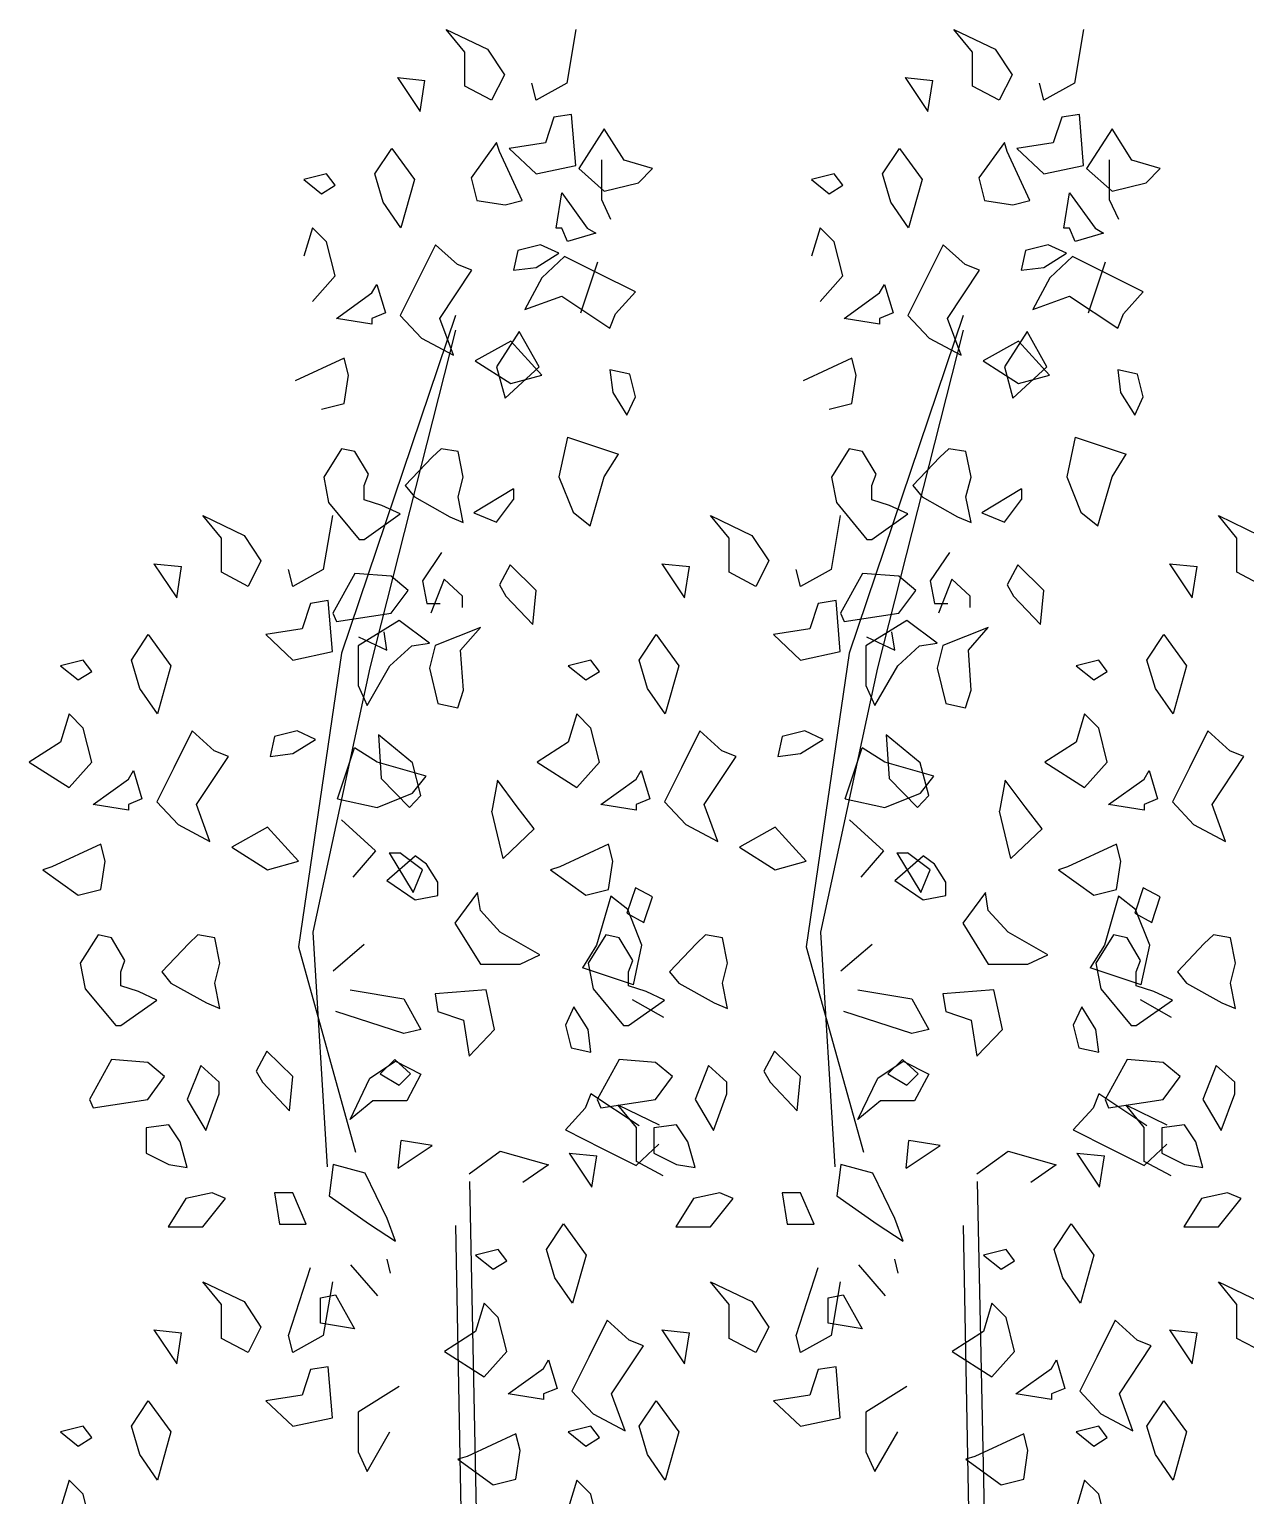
# Model space of a CAD drawing. Extents: x 325727 to 327590, y 63665 to 64664.
# Drawn here: x 325792.2 to 326127.6, y 64256.2 to 64660.5 of the extents above; entities that cross this region are included whole.
import ezdxf

# ---------------------------------------------------------------- set-up
doc = ezdxf.new("R2010")
doc.units = 0
doc.header["$MEASUREMENT"] = 0
doc.layers.get('0').update_dxf_attribs({"linetype": 'CONTINUOUS'})

msp = doc.modelspace()

# ---------------------------------------------------------------- linework, layer by layer
at = {"color": 7, "linetype": 'CONTINUOUS'}
for p, q in [((325912.28, 64654.21), (325907.19, 64660.46)), ((325907.19, 64660.46), (325918.53, 64655)), ((325942.94, 64660.46), (325940.41, 64645.62)), ((326052.28, 64654.21), (326047.19, 64660.46)), ((326047.19, 64660.46), (326058.53, 64655)), ((326082.94, 64660.46), (326080.41, 64645.62)), ((325912.28, 64644.84), (325912.28, 64654.21)), ((325918.53, 64655), (325923.22, 64647.96)), ((326052.28, 64644.84), (326052.28, 64654.21)), ((326058.53, 64655), (326063.22, 64647.96)), ((325893.72, 64647.18), (325901.34, 64646.4)), ((325893.72, 64647.18), (325899.97, 64637.81)), ((325899.97, 64637.81), (325901.34, 64646.4)), ((325923.22, 64647.96), (325919.69, 64640.93)), ((325932, 64640.93), (325930.81, 64645.62)), ((325940.41, 64645.62), (325932, 64640.93)), ((326033.72, 64647.18), (326041.34, 64646.4)), ((326033.72, 64647.18), (326039.97, 64637.81)), ((326039.97, 64637.81), (326041.34, 64646.4)), ((326063.22, 64647.96), (326059.69, 64640.93)), ((326072, 64640.93), (326070.81, 64645.62)), ((326080.41, 64645.62), (326072, 64640.93)), ((325919.69, 64640.93), (325912.28, 64644.84)), ((326059.69, 64640.93), (326052.28, 64644.84)), ((325936.88, 64636.25), (325934.53, 64629.21)), ((325941.75, 64637.03), (325936.88, 64636.25)), ((325942.94, 64622.96), (325941.75, 64637.03)), ((326076.88, 64636.25), (326074.53, 64629.21)), ((326081.75, 64637.03), (326076.88, 64636.25)), ((326082.94, 64622.96), (326081.75, 64637.03)), ((325921.09, 64629.29), (325914.06, 64619.52)), ((325921.88, 64626.75), (325921.09, 64629.29)), ((325934.53, 64629.21), (325924.56, 64627.65)), ((325950.78, 64633), (325943.75, 64622.07)), ((325956.25, 64624.41), (325950.78, 64633)), ((326061.09, 64629.29), (326054.06, 64619.52)), ((326061.88, 64626.75), (326061.09, 64629.29)), ((326074.53, 64629.21), (326064.56, 64627.65)), ((326090.78, 64633), (326083.75, 64622.07)), ((326096.25, 64624.41), (326090.78, 64633)), ((325887.47, 64620.62), (325892.16, 64627.65)), ((325892.16, 64627.65), (325898.41, 64619.06)), ((325928.12, 64613.27), (325921.88, 64626.75)), ((325924.56, 64627.65), (325932, 64620.62)), ((326027.47, 64620.62), (326032.16, 64627.65)), ((326032.16, 64627.65), (326038.41, 64619.06)), ((326068.12, 64613.27), (326061.88, 64626.75)), ((326064.56, 64627.65), (326072, 64620.62)), ((325932, 64620.62), (325942.94, 64622.96)), ((325943.75, 64622.07), (325950.78, 64615.82)), ((325949.97, 64624.53), (325949.97, 64613.59)), ((325964.06, 64622.07), (325956.25, 64624.41)), ((325960.16, 64618.16), (325964.06, 64622.07)), ((326072, 64620.62), (326082.94, 64622.96)), ((326083.75, 64622.07), (326090.78, 64615.82)), ((326089.97, 64624.53), (326089.97, 64613.59)), ((326104.06, 64622.07), (326096.25, 64624.41)), ((326100.16, 64618.16), (326104.06, 64622.07)), ((325874.19, 64620.62), (325867.94, 64619.06)), ((325867.94, 64619.06), (325872.81, 64615.15)), ((325872.81, 64615.15), (325876.53, 64617.5)), ((325876.53, 64617.5), (325874.19, 64620.62)), ((325889.81, 64612.81), (325887.47, 64620.62)), ((325898.41, 64619.06), (325894.69, 64605.78)), ((325914.06, 64619.52), (325915.62, 64613.27)), ((325950.78, 64615.82), (325960.16, 64618.16)), ((326014.19, 64620.62), (326007.94, 64619.06)), ((326007.94, 64619.06), (326012.81, 64615.15)), ((326012.81, 64615.15), (326016.53, 64617.5)), ((326016.53, 64617.5), (326014.19, 64620.62)), ((326029.81, 64612.81), (326027.47, 64620.62)), ((326038.41, 64619.06), (326034.69, 64605.78)), ((326054.06, 64619.52), (326055.62, 64613.27)), ((326090.78, 64615.82), (326100.16, 64618.16)), ((325915.62, 64613.27), (325923.44, 64612.1)), ((325923.44, 64612.1), (325928.12, 64613.27)), ((325937.5, 64605.66), (325939.06, 64615.43)), ((325939.06, 64615.43), (325946.09, 64605.66)), ((325949.97, 64613.59), (325952.5, 64608.12)), ((326055.62, 64613.27), (326063.44, 64612.1)), ((326063.44, 64612.1), (326068.12, 64613.27)), ((326077.5, 64605.66), (326079.06, 64615.43)), ((326079.06, 64615.43), (326086.09, 64605.66)), ((326089.97, 64613.59), (326092.5, 64608.12)), ((325894.69, 64605.78), (325889.81, 64612.81)), ((326034.69, 64605.78), (326029.81, 64612.81)), ((325870.28, 64605.78), (325867.94, 64597.96)), ((325874.19, 64601.87), (325870.28, 64605.78)), ((325939.06, 64605.66), (325937.5, 64605.66)), ((325940.62, 64601.94), (325939.06, 64605.66)), ((325946.09, 64605.66), (325948.44, 64604.29)), ((326010.28, 64605.78), (326007.94, 64597.96)), ((326014.19, 64601.87), (326010.28, 64605.78)), ((326079.06, 64605.66), (326077.5, 64605.66)), ((326080.62, 64601.94), (326079.06, 64605.66)), ((326086.09, 64605.66), (326088.44, 64604.29)), ((325876.53, 64592.5), (325874.19, 64601.87)), ((325904.25, 64601.09), (325899.19, 64590.93)), ((325910.31, 64595.62), (325904.25, 64601.09)), ((325933.16, 64601.09), (325926.91, 64599.53)), ((325938.25, 64598.75), (325933.16, 64601.09)), ((325948.44, 64604.29), (325940.62, 64601.94)), ((326016.53, 64592.5), (326014.19, 64601.87)), ((326044.25, 64601.09), (326039.19, 64590.93)), ((326050.31, 64595.62), (326044.25, 64601.09)), ((326073.16, 64601.09), (326066.91, 64599.53)), ((326078.25, 64598.75), (326073.16, 64601.09)), ((326088.44, 64604.29), (326080.62, 64601.94)), ((325926.91, 64599.53), (325925.75, 64594.06)), ((325932, 64594.84), (325938.25, 64598.75)), ((325939.84, 64597.85), (325933.59, 64591.99)), ((325949.22, 64593.16), (325939.84, 64597.85)), ((326066.91, 64599.53), (326065.75, 64594.06)), ((326072, 64594.84), (326078.25, 64598.75)), ((326079.84, 64597.85), (326073.59, 64591.99)), ((326089.22, 64593.16), (326079.84, 64597.85)), ((325905.44, 64580.78), (325914.22, 64594.06)), ((325914.22, 64594.06), (325910.31, 64595.62)), ((325925.75, 64594.06), (325932, 64594.84)), ((325944.31, 64582.34), (325949, 64596.4)), ((325959.38, 64588.08), (325949.22, 64593.16)), ((326045.44, 64580.78), (326054.22, 64594.06)), ((326054.22, 64594.06), (326050.31, 64595.62)), ((326065.75, 64594.06), (326072, 64594.84)), ((326084.31, 64582.34), (326089, 64596.4)), ((326099.38, 64588.08), (326089.22, 64593.16)), ((325870.28, 64585.46), (325876.53, 64592.5)), ((325886.69, 64587.81), (325888.06, 64590.15)), ((325888.06, 64590.15), (325890.41, 64582.34)), ((325899.19, 64590.93), (325894.5, 64581.56)), ((325933.59, 64591.99), (325928.91, 64583.19)), ((326010.28, 64585.46), (326016.53, 64592.5)), ((326026.69, 64587.81), (326028.06, 64590.15)), ((326028.06, 64590.15), (326030.41, 64582.34)), ((326039.19, 64590.93), (326034.5, 64581.56)), ((326073.59, 64591.99), (326068.91, 64583.19)), ((325876.91, 64580.78), (325886.69, 64587.81)), ((325928.91, 64583.19), (325939.06, 64586.91)), ((325939.06, 64586.91), (325952.34, 64578.11)), ((325953.91, 64582.02), (325959.38, 64588.08)), ((326016.91, 64580.78), (326026.69, 64587.81)), ((326068.91, 64583.19), (326079.06, 64586.91)), ((326079.06, 64586.91), (326092.34, 64578.11)), ((326093.91, 64582.02), (326099.38, 64588.08)), ((325886.69, 64579.21), (325876.91, 64580.78)), ((325909.72, 64581.57), (325878.28, 64488.5)), ((325890.41, 64582.34), (325886.69, 64580.78)), ((325886.69, 64580.78), (325886.69, 64579.21)), ((325894.5, 64581.56), (325900.34, 64575.31)), ((325909.16, 64570.62), (325905.44, 64580.78)), ((325952.34, 64578.11), (325953.91, 64582.02)), ((326026.69, 64579.21), (326016.91, 64580.78)), ((326049.72, 64581.57), (326018.28, 64488.5)), ((326030.41, 64582.34), (326026.69, 64580.78)), ((326026.69, 64580.78), (326026.69, 64579.21)), ((326034.5, 64581.56), (326040.34, 64575.31)), ((326049.16, 64570.62), (326045.44, 64580.78)), ((326092.34, 64578.11), (326093.91, 64582.02)), ((325909.72, 64577.53), (325886.12, 64484.46)), ((325927.34, 64577.14), (325921.09, 64567.38)), ((325932.81, 64567.38), (325927.34, 64577.14)), ((326049.72, 64577.53), (326026.12, 64484.46)), ((326067.34, 64577.14), (326061.09, 64567.38)), ((326072.81, 64567.38), (326067.34, 64577.14)), ((325900.34, 64575.31), (325909.16, 64570.62)), ((325924.97, 64574.53), (325915.19, 64569.06)), ((325933.56, 64565.15), (325924.97, 64574.53)), ((326040.34, 64575.31), (326049.16, 64570.62)), ((326064.97, 64574.53), (326055.19, 64569.06)), ((326073.56, 64565.15), (326064.97, 64574.53)), ((325879.06, 64569.84), (325865.59, 64563.59)), ((325880.25, 64565.15), (325879.06, 64569.84)), ((325915.19, 64569.06), (325924.97, 64562.81)), ((326019.06, 64569.84), (326005.59, 64563.59)), ((326020.25, 64565.15), (326019.06, 64569.84)), ((326055.19, 64569.06), (326064.97, 64562.81)), ((325879.06, 64557.34), (325880.25, 64565.15)), ((325921.09, 64567.38), (325923.44, 64558.79)), ((325923.44, 64558.79), (325932.81, 64567.38)), ((325924.97, 64562.81), (325933.56, 64565.15)), ((325957.81, 64565.43), (325952.34, 64566.6)), ((325952.34, 64566.6), (325953.12, 64560.35)), ((325959.38, 64559.18), (325957.81, 64565.43)), ((326019.06, 64557.34), (326020.25, 64565.15)), ((326061.09, 64567.38), (326063.44, 64558.79)), ((326063.44, 64558.79), (326072.81, 64567.38)), ((326064.97, 64562.81), (326073.56, 64565.15)), ((326097.81, 64565.43), (326092.34, 64566.6)), ((326092.34, 64566.6), (326093.12, 64560.35)), ((326099.38, 64559.18), (326097.81, 64565.43)), ((325953.12, 64560.35), (325957.03, 64554.1)), ((326093.12, 64560.35), (326097.03, 64554.1)), ((325872.81, 64555.78), (325879.06, 64557.34)), ((325957.03, 64554.1), (325959.38, 64559.18)), ((326012.81, 64555.78), (326019.06, 64557.34)), ((326097.03, 64554.1), (326099.38, 64559.18)), ((325878.28, 64544.84), (325873.41, 64537.03)), ((325882, 64544.06), (325878.28, 64544.84)), ((325905.81, 64544.84), (325903.28, 64542.5)), ((325910.5, 64544.06), (325905.81, 64544.84)), ((325940.62, 64548.04), (325938.28, 64537.1)), ((325940.62, 64548.04), (325954.69, 64543.35)), ((326018.28, 64544.84), (326013.41, 64537.03)), ((326022, 64544.06), (326018.28, 64544.84)), ((326045.81, 64544.84), (326043.28, 64542.5)), ((326050.5, 64544.06), (326045.81, 64544.84)), ((326080.62, 64548.04), (326078.28, 64537.1)), ((326080.62, 64548.04), (326094.69, 64543.35)), ((325885.72, 64537.81), (325882, 64544.06)), ((325903.28, 64542.5), (325895.88, 64534.68)), ((325911.88, 64537.03), (325910.5, 64544.06)), ((325950.78, 64537.1), (325954.69, 64543.35)), ((326025.72, 64537.81), (326022, 64544.06)), ((326043.28, 64542.5), (326035.88, 64534.68)), ((326051.88, 64537.03), (326050.5, 64544.06)), ((326090.78, 64537.1), (326094.69, 64543.35)), ((325873.41, 64537.03), (325874.78, 64530)), ((325884.53, 64534.68), (325885.72, 64537.81)), ((325910.5, 64531.56), (325911.88, 64537.03)), ((325938.28, 64537.1), (325942.19, 64527.33)), ((325946.88, 64523.63), (325950.78, 64537.1)), ((326013.41, 64537.03), (326014.78, 64530)), ((326024.53, 64534.68), (326025.72, 64537.81)), ((326050.5, 64531.56), (326051.88, 64537.03)), ((326078.28, 64537.1), (326082.19, 64527.33)), ((326086.88, 64523.63), (326090.78, 64537.1)), ((325884.53, 64530.78), (325884.53, 64534.68)), ((325895.88, 64534.68), (325898.41, 64531.56)), ((325925.78, 64533.79), (325914.84, 64527.14)), ((325925.78, 64533.79), (325925.78, 64530.85)), ((326024.53, 64530.78), (326024.53, 64534.68)), ((326035.88, 64534.68), (326038.41, 64531.56)), ((326065.78, 64533.79), (326054.84, 64527.14)), ((326065.78, 64533.79), (326065.78, 64530.85)), ((325874.78, 64530), (325883.16, 64519.84)), ((325889.41, 64529.21), (325884.53, 64530.78)), ((325894.5, 64526.87), (325889.41, 64529.21)), ((325898.41, 64531.56), (325908.16, 64526.09)), ((325911.88, 64524.53), (325910.5, 64531.56)), ((325921.09, 64524.6), (325925.78, 64530.85)), ((326014.78, 64530), (326023.16, 64519.84)), ((326029.41, 64529.21), (326024.53, 64530.78)), ((326034.5, 64526.87), (326029.41, 64529.21)), ((326038.41, 64531.56), (326048.16, 64526.09)), ((326051.88, 64524.53), (326050.5, 64531.56)), ((326061.09, 64524.6), (326065.78, 64530.85)), ((325845.19, 64520.18), (325840.09, 64526.43)), ((325840.09, 64526.43), (325851.44, 64520.96)), ((325875.84, 64526.43), (325873.31, 64511.58)), ((325884.53, 64519.84), (325894.5, 64526.87)), ((325908.16, 64526.09), (325911.88, 64524.53)), ((325914.84, 64527.14), (325921.09, 64524.6)), ((325942.19, 64527.33), (325946.88, 64523.63)), ((325985.19, 64520.18), (325980.09, 64526.43)), ((325980.09, 64526.43), (325991.44, 64520.96)), ((326015.84, 64526.43), (326013.31, 64511.58)), ((326024.53, 64519.84), (326034.5, 64526.87)), ((326048.16, 64526.09), (326051.88, 64524.53)), ((326054.84, 64527.14), (326061.09, 64524.6)), ((326082.19, 64527.33), (326086.88, 64523.63)), ((326125.19, 64520.18), (326120.09, 64526.43)), ((326120.09, 64526.43), (326131.44, 64520.96)), ((325845.19, 64510.8), (325845.19, 64520.18)), ((325851.44, 64520.96), (325856.12, 64513.93)), ((325985.19, 64510.8), (325985.19, 64520.18)), ((325991.44, 64520.96), (325996.12, 64513.93)), ((326125.19, 64510.8), (326125.19, 64520.18)), ((325883.16, 64519.84), (325884.53, 64519.84)), ((325905.91, 64516.27), (325900.66, 64508.46)), ((326023.16, 64519.84), (326024.53, 64519.84)), ((326045.91, 64516.27), (326040.66, 64508.46)), ((325826.62, 64513.14), (325834.25, 64512.36)), ((325826.62, 64513.14), (325832.88, 64503.77)), ((325832.88, 64503.77), (325834.25, 64512.36)), ((325856.12, 64513.93), (325852.59, 64506.89)), ((325924.78, 64512.81), (325921.84, 64507.34)), ((325932, 64505.78), (325924.78, 64512.81)), ((325966.62, 64513.14), (325974.25, 64512.36)), ((325966.62, 64513.14), (325972.88, 64503.77)), ((325972.88, 64503.77), (325974.25, 64512.36)), ((325996.12, 64513.93), (325992.59, 64506.89)), ((326064.78, 64512.81), (326061.84, 64507.34)), ((326072, 64505.78), (326064.78, 64512.81)), ((326106.62, 64513.14), (326114.25, 64512.36)), ((326106.62, 64513.14), (326112.88, 64503.77)), ((326112.88, 64503.77), (326114.25, 64512.36)), ((325852.59, 64506.89), (325845.19, 64510.8)), ((325864.91, 64506.89), (325863.72, 64511.58)), ((325873.31, 64511.58), (325864.91, 64506.89)), ((325882, 64510.46), (325875.94, 64499.53)), ((325891.97, 64509.68), (325882, 64510.46)), ((325896.66, 64505.78), (325891.97, 64509.68)), ((325900.66, 64508.46), (325901.81, 64502.21)), ((325906.59, 64508.9), (325902.91, 64499.53)), ((325911.69, 64504.21), (325906.59, 64508.9)), ((325992.59, 64506.89), (325985.19, 64510.8)), ((326004.91, 64506.89), (326003.72, 64511.58)), ((326013.31, 64511.58), (326004.91, 64506.89)), ((326022, 64510.46), (326015.94, 64499.53)), ((326031.97, 64509.68), (326022, 64510.46)), ((326036.66, 64505.78), (326031.97, 64509.68)), ((326040.66, 64508.46), (326041.81, 64502.21)), ((326046.59, 64508.9), (326042.91, 64499.53)), ((326051.69, 64504.21), (326046.59, 64508.9)), ((326132.59, 64506.89), (326125.19, 64510.8)), ((325891.97, 64499.53), (325896.66, 64505.78)), ((325911.69, 64501.09), (325911.69, 64504.21)), ((325921.84, 64507.34), (325923.59, 64504.21)), ((325923.59, 64504.21), (325931.03, 64496.4)), ((325931.03, 64496.4), (325932, 64505.78)), ((326031.97, 64499.53), (326036.66, 64505.78)), ((326051.69, 64501.09), (326051.69, 64504.21)), ((326061.84, 64507.34), (326063.59, 64504.21)), ((326063.59, 64504.21), (326071.03, 64496.4)), ((326071.03, 64496.4), (326072, 64505.78)), ((325869.78, 64502.21), (325867.44, 64495.18)), ((325874.66, 64502.99), (325869.78, 64502.21)), ((325875.84, 64488.93), (325874.66, 64502.99)), ((325901.81, 64502.21), (325905.53, 64502.21)), ((326009.78, 64502.21), (326007.44, 64495.18)), ((326014.66, 64502.99), (326009.78, 64502.21)), ((326015.84, 64488.93), (326014.66, 64502.99)), ((326041.81, 64502.21), (326045.53, 64502.21)), ((325875.94, 64499.53), (325876.91, 64497.18)), ((325876.91, 64497.18), (325891.97, 64499.53)), ((325894.19, 64497.52), (325882.88, 64490.49)), ((325902.59, 64491.27), (325894.19, 64497.52)), ((326015.94, 64499.53), (326016.91, 64497.18)), ((326016.91, 64497.18), (326031.97, 64499.53)), ((326034.19, 64497.52), (326022.88, 64490.49)), ((326042.59, 64491.27), (326034.19, 64497.52)), ((325820.38, 64486.58), (325825.06, 64493.61)), ((325825.06, 64493.61), (325831.31, 64485.02)), ((325867.44, 64495.18), (325857.47, 64493.61)), ((325857.47, 64493.61), (325864.91, 64486.58)), ((325883.03, 64492.97), (325890.84, 64489.27)), ((325890.84, 64489.27), (325890.06, 64494.35)), ((325916.62, 64495.52), (325904.12, 64490.63)), ((325911.16, 64489.27), (325916.62, 64495.52)), ((325960.38, 64486.58), (325965.06, 64493.61)), ((325965.06, 64493.61), (325971.31, 64485.02)), ((326007.44, 64495.18), (325997.47, 64493.61)), ((325997.47, 64493.61), (326004.91, 64486.58)), ((326023.03, 64492.97), (326030.84, 64489.27)), ((326030.84, 64489.27), (326030.06, 64494.35)), ((326056.62, 64495.52), (326044.12, 64490.63)), ((326051.16, 64489.27), (326056.62, 64495.52)), ((326100.38, 64486.58), (326105.06, 64493.61)), ((326105.06, 64493.61), (326111.31, 64485.02)), ((325864.91, 64486.58), (325875.84, 64488.93)), ((325878.28, 64488.5), (325866.47, 64407.57)), ((325882.88, 64490.49), (325882.88, 64479.55)), ((325891.66, 64485.02), (325897.72, 64490.49)), ((325897.72, 64490.49), (325902.59, 64491.27)), ((325904.12, 64490.63), (325902.56, 64484.38)), ((325911.94, 64478.33), (325911.16, 64489.27)), ((326004.91, 64486.58), (326015.84, 64488.93)), ((326018.28, 64488.5), (326006.47, 64407.57)), ((326022.88, 64490.49), (326022.88, 64479.55)), ((326031.66, 64485.02), (326037.72, 64490.49)), ((326037.72, 64490.49), (326042.59, 64491.27)), ((326044.12, 64490.63), (326042.56, 64484.38)), ((326051.94, 64478.33), (326051.16, 64489.27)), ((325807.09, 64486.58), (325800.84, 64485.02)), ((325800.84, 64485.02), (325805.72, 64481.11)), ((325809.44, 64483.46), (325807.09, 64486.58)), ((325822.72, 64478.77), (325820.38, 64486.58)), ((325831.31, 64485.02), (325827.59, 64471.74)), ((325886.12, 64484.46), (325870.41, 64411.61)), ((325885.41, 64474.08), (325891.66, 64485.02)), ((325902.56, 64484.38), (325904.91, 64474.61)), ((325947.09, 64486.58), (325940.84, 64485.02)), ((325940.84, 64485.02), (325945.72, 64481.11)), ((325949.44, 64483.46), (325947.09, 64486.58)), ((325962.72, 64478.77), (325960.38, 64486.58)), ((325971.31, 64485.02), (325967.59, 64471.74)), ((326026.12, 64484.46), (326010.41, 64411.61)), ((326025.41, 64474.08), (326031.66, 64485.02)), ((326042.56, 64484.38), (326044.91, 64474.61)), ((326087.09, 64486.58), (326080.84, 64485.02)), ((326080.84, 64485.02), (326085.72, 64481.11)), ((326089.44, 64483.46), (326087.09, 64486.58)), ((326102.72, 64478.77), (326100.38, 64486.58)), ((326111.31, 64485.02), (326107.59, 64471.74)), ((325805.72, 64481.11), (325809.44, 64483.46)), ((325882.88, 64479.55), (325885.41, 64474.08)), ((325945.72, 64481.11), (325949.44, 64483.46)), ((326022.88, 64479.55), (326025.41, 64474.08)), ((326085.72, 64481.11), (326089.44, 64483.46)), ((325827.59, 64471.74), (325822.72, 64478.77)), ((325910.38, 64473.44), (325911.94, 64478.33)), ((325967.59, 64471.74), (325962.72, 64478.77)), ((326050.38, 64473.44), (326051.94, 64478.33)), ((326107.59, 64471.74), (326102.72, 64478.77)), ((325803.19, 64471.74), (325800.84, 64463.93)), ((325807.09, 64467.83), (325803.19, 64471.74)), ((325904.91, 64474.61), (325910.38, 64473.44)), ((325943.19, 64471.74), (325940.84, 64463.93)), ((325947.09, 64467.83), (325943.19, 64471.74)), ((326044.91, 64474.61), (326050.38, 64473.44)), ((326083.19, 64471.74), (326080.84, 64463.93)), ((326087.09, 64467.83), (326083.19, 64471.74)), ((325809.44, 64458.46), (325807.09, 64467.83)), ((325949.44, 64458.46), (325947.09, 64467.83)), ((326089.44, 64458.46), (326087.09, 64467.83)), ((325800.84, 64463.93), (325792.25, 64458.46)), ((325837.16, 64467.05), (325832.09, 64456.89)), ((325843.22, 64461.58), (325837.16, 64467.05)), ((325859.81, 64465.49), (325858.66, 64460.02)), ((325866.06, 64467.05), (325859.81, 64465.49)), ((325864.91, 64460.8), (325871.16, 64464.71)), ((325871.16, 64464.71), (325866.06, 64467.05)), ((325888.5, 64466.02), (325889.28, 64453.91)), ((325897.88, 64458.21), (325888.5, 64466.02)), ((325940.84, 64463.93), (325932.25, 64458.46)), ((325977.16, 64467.05), (325972.09, 64456.89)), ((325983.22, 64461.58), (325977.16, 64467.05)), ((325999.81, 64465.49), (325998.66, 64460.02)), ((326006.06, 64467.05), (325999.81, 64465.49)), ((326004.91, 64460.8), (326011.16, 64464.71)), ((326011.16, 64464.71), (326006.06, 64467.05)), ((326028.5, 64466.02), (326029.28, 64453.91)), ((326037.88, 64458.21), (326028.5, 64466.02)), ((326080.84, 64463.93), (326072.25, 64458.46)), ((326117.16, 64467.05), (326112.09, 64456.89)), ((326123.22, 64461.58), (326117.16, 64467.05)), ((325838.34, 64446.74), (325847.12, 64460.02)), ((325847.12, 64460.02), (325843.22, 64461.58)), ((325858.66, 64460.02), (325864.91, 64460.8)), ((325877.22, 64448.3), (325881.91, 64462.36)), ((325888.16, 64458.46), (325881.91, 64462.36)), ((325978.34, 64446.74), (325987.12, 64460.02)), ((325987.12, 64460.02), (325983.22, 64461.58)), ((325998.66, 64460.02), (326004.91, 64460.8)), ((326017.22, 64448.3), (326021.91, 64462.36)), ((326028.16, 64458.46), (326021.91, 64462.36)), ((326118.34, 64446.74), (326127.12, 64460.02)), ((326127.12, 64460.02), (326123.22, 64461.58)), ((325792.25, 64458.46), (325803.19, 64451.43)), ((325803.19, 64451.43), (325809.44, 64458.46)), ((325819.59, 64453.77), (325820.97, 64456.11)), ((325820.97, 64456.11), (325823.31, 64448.3)), ((325832.09, 64456.89), (325827.41, 64447.52)), ((325901.62, 64454.55), (325888.16, 64458.46)), ((325900.22, 64449.22), (325897.88, 64458.21)), ((325932.25, 64458.46), (325943.19, 64451.43)), ((325943.19, 64451.43), (325949.44, 64458.46)), ((325959.59, 64453.77), (325960.97, 64456.11)), ((325960.97, 64456.11), (325963.31, 64448.3)), ((325972.09, 64456.89), (325967.41, 64447.52)), ((326041.62, 64454.55), (326028.16, 64458.46)), ((326040.22, 64449.22), (326037.88, 64458.21)), ((326072.25, 64458.46), (326083.19, 64451.43)), ((326083.19, 64451.43), (326089.44, 64458.46)), ((326099.59, 64453.77), (326100.97, 64456.11)), ((326100.97, 64456.11), (326103.31, 64448.3)), ((326112.09, 64456.89), (326107.41, 64447.52)), ((325809.81, 64446.74), (325819.59, 64453.77)), ((325889.28, 64453.91), (325897.09, 64445.91)), ((325897.91, 64449.86), (325901.62, 64454.55)), ((325921.31, 64453.52), (325919.75, 64444.93)), ((325926.78, 64446.1), (325921.31, 64453.52)), ((325949.81, 64446.74), (325959.59, 64453.77)), ((326029.28, 64453.91), (326037.09, 64445.91)), ((326037.91, 64449.86), (326041.62, 64454.55)), ((326061.31, 64453.52), (326059.75, 64444.93)), ((326066.78, 64446.1), (326061.31, 64453.52)), ((326089.81, 64446.74), (326099.59, 64453.77)), ((325823.31, 64448.3), (325819.59, 64446.74)), ((325827.41, 64447.52), (325833.25, 64441.27)), ((325877.22, 64448.3), (325888.16, 64445.96)), ((325888.16, 64445.96), (325897.91, 64449.86)), ((325897.09, 64445.91), (325900.22, 64449.22)), ((325963.31, 64448.3), (325959.59, 64446.74)), ((325967.41, 64447.52), (325973.25, 64441.27)), ((326017.22, 64448.3), (326028.16, 64445.96)), ((326028.16, 64445.96), (326037.91, 64449.86)), ((326037.09, 64445.91), (326040.22, 64449.22)), ((326103.31, 64448.3), (326099.59, 64446.74)), ((326107.41, 64447.52), (326113.25, 64441.27)), ((325819.59, 64445.18), (325809.81, 64446.74)), ((325819.59, 64446.74), (325819.59, 64445.18)), ((325842.06, 64436.58), (325838.34, 64446.74)), ((325922.88, 64431.85), (325919.75, 64444.93)), ((325931.47, 64440.05), (325926.78, 64446.1)), ((325959.59, 64445.18), (325949.81, 64446.74)), ((325959.59, 64446.74), (325959.59, 64445.18)), ((325982.06, 64436.58), (325978.34, 64446.74)), ((326062.88, 64431.85), (326059.75, 64444.93)), ((326071.47, 64440.05), (326066.78, 64446.1)), ((326099.59, 64445.18), (326089.81, 64446.74)), ((326099.59, 64446.74), (326099.59, 64445.18)), ((326122.06, 64436.58), (326118.34, 64446.74)), ((325833.25, 64441.27), (325842.06, 64436.58)), ((325857.88, 64440.49), (325848.09, 64435.02)), ((325866.47, 64431.11), (325857.88, 64440.49)), ((325878.34, 64442.58), (325887.72, 64433.99)), ((325922.88, 64431.85), (325931.47, 64440.05)), ((325973.25, 64441.27), (325982.06, 64436.58)), ((325997.88, 64440.49), (325988.09, 64435.02)), ((326006.47, 64431.11), (325997.88, 64440.49)), ((326018.34, 64442.58), (326027.72, 64433.99)), ((326062.88, 64431.85), (326071.47, 64440.05)), ((326113.25, 64441.27), (326122.06, 64436.58)), ((325811.97, 64435.8), (325798.5, 64429.55)), ((325813.16, 64431.11), (325811.97, 64435.8)), ((325848.09, 64435.02), (325857.88, 64428.77)), ((325951.97, 64435.8), (325938.5, 64429.55)), ((325953.16, 64431.11), (325951.97, 64435.8)), ((325988.09, 64435.02), (325997.88, 64428.77)), ((326091.97, 64435.8), (326078.5, 64429.55)), ((326093.16, 64431.11), (326091.97, 64435.8)), ((325811.97, 64423.3), (325813.16, 64431.11)), ((325857.88, 64428.77), (325866.47, 64431.11)), ((325887.72, 64433.99), (325881.47, 64426.77)), ((325890.84, 64425.79), (325898.66, 64432.63)), ((325891.47, 64433.46), (325894.41, 64433.46)), ((325891.47, 64433.46), (325898.09, 64422.52)), ((325900.66, 64428.77), (325894.41, 64433.46)), ((325901.78, 64430.29), (325898.66, 64432.63)), ((325951.97, 64423.3), (325953.16, 64431.11)), ((325997.88, 64428.77), (326006.47, 64431.11)), ((326027.72, 64433.99), (326021.47, 64426.77)), ((326030.84, 64425.79), (326038.66, 64432.63)), ((326031.47, 64433.46), (326034.41, 64433.46)), ((326031.47, 64433.46), (326038.09, 64422.52)), ((326040.66, 64428.77), (326034.41, 64433.46)), ((326041.78, 64430.29), (326038.66, 64432.63)), ((326091.97, 64423.3), (326093.16, 64431.11)), ((325798.5, 64429.55), (325795.97, 64428.77)), ((325795.97, 64428.77), (325805.72, 64421.74)), ((325898.09, 64422.52), (325900.66, 64428.77)), ((325904.91, 64425.39), (325901.78, 64430.29)), ((325938.5, 64429.55), (325935.97, 64428.77)), ((325935.97, 64428.77), (325945.72, 64421.74)), ((326038.09, 64422.52), (326040.66, 64428.77)), ((326044.91, 64425.39), (326041.78, 64430.29)), ((326078.5, 64429.55), (326075.97, 64428.77)), ((326075.97, 64428.77), (326085.72, 64421.74)), ((325805.72, 64421.74), (325811.97, 64423.3)), ((325890.84, 64425.79), (325898.66, 64420.52)), ((325904.91, 64421.69), (325904.91, 64425.39)), ((325945.72, 64421.74), (325951.97, 64423.3)), ((325959.38, 64423.82), (325957.03, 64416.79)), ((325964.06, 64421.29), (325959.38, 64423.82)), ((326030.84, 64425.79), (326038.66, 64420.52)), ((326044.91, 64421.69), (326044.91, 64425.39)), ((326085.72, 64421.74), (326091.97, 64423.3)), ((326099.38, 64423.82), (326097.03, 64416.79)), ((326104.06, 64421.29), (326099.38, 64423.82)), ((325898.66, 64420.52), (325904.91, 64421.69)), ((325915.84, 64422.47), (325909.59, 64414.07)), ((325916.62, 64417.58), (325915.84, 64422.47)), ((325952.56, 64421.49), (325948.66, 64408.02)), ((325957.25, 64417.79), (325952.56, 64421.49)), ((325961.72, 64414.25), (325964.06, 64421.29)), ((326038.66, 64420.52), (326044.91, 64421.69)), ((326055.84, 64422.47), (326049.59, 64414.07)), ((326056.62, 64417.58), (326055.84, 64422.47)), ((326092.56, 64421.49), (326088.66, 64408.02)), ((326097.25, 64417.79), (326092.56, 64421.49)), ((326101.72, 64414.25), (326104.06, 64421.29)), ((325922.09, 64411.54), (325916.62, 64417.58)), ((325957.03, 64416.79), (325961.72, 64414.25)), ((325961.16, 64408.02), (325957.25, 64417.79)), ((326062.09, 64411.54), (326056.62, 64417.58)), ((326097.03, 64416.79), (326101.72, 64414.25)), ((326101.16, 64408.02), (326097.25, 64417.79)), ((325811.19, 64410.8), (325806.31, 64402.99)), ((325814.91, 64410.02), (325811.19, 64410.8)), ((325838.72, 64410.8), (325836.19, 64408.46)), ((325843.41, 64410.02), (325838.72, 64410.8)), ((325870.41, 64411.61), (325874.34, 64346.86)), ((325909.59, 64414.07), (325916.62, 64402.74)), ((325933.03, 64405.29), (325922.09, 64411.54)), ((325951.19, 64410.8), (325946.31, 64402.99)), ((325954.91, 64410.02), (325951.19, 64410.8)), ((325978.72, 64410.8), (325976.19, 64408.46)), ((325983.41, 64410.02), (325978.72, 64410.8)), ((326010.41, 64411.61), (326014.34, 64346.86)), ((326049.59, 64414.07), (326056.62, 64402.74)), ((326073.03, 64405.29), (326062.09, 64411.54)), ((326091.19, 64410.8), (326086.31, 64402.99)), ((326094.91, 64410.02), (326091.19, 64410.8)), ((326118.72, 64410.8), (326116.19, 64408.46)), ((326123.41, 64410.02), (326118.72, 64410.8)), ((325818.62, 64403.77), (325814.91, 64410.02)), ((325836.19, 64408.46), (325828.78, 64400.64)), ((325844.78, 64402.99), (325843.41, 64410.02)), ((325866.47, 64407.57), (325882.22, 64350.91)), ((325884.59, 64408.21), (325876, 64400.79)), ((325948.66, 64408.02), (325944.75, 64401.77)), ((325958.62, 64403.77), (325954.91, 64410.02)), ((325958.81, 64397.08), (325961.16, 64408.02)), ((325976.19, 64408.46), (325968.78, 64400.64)), ((325984.78, 64402.99), (325983.41, 64410.02)), ((326006.47, 64407.57), (326022.22, 64350.91)), ((326024.59, 64408.21), (326016, 64400.79)), ((326088.66, 64408.02), (326084.75, 64401.77)), ((326098.62, 64403.77), (326094.91, 64410.02)), ((326098.81, 64397.08), (326101.16, 64408.02)), ((326116.19, 64408.46), (326108.78, 64400.64)), ((326124.78, 64402.99), (326123.41, 64410.02)), ((325806.31, 64402.99), (325807.69, 64395.96)), ((325817.44, 64400.64), (325818.62, 64403.77)), ((325843.41, 64397.52), (325844.78, 64402.99)), ((325916.62, 64402.74), (325927.56, 64402.74)), ((325927.56, 64402.74), (325933.03, 64405.29)), ((325946.31, 64402.99), (325947.69, 64395.96)), ((325957.44, 64400.64), (325958.62, 64403.77)), ((325983.41, 64397.52), (325984.78, 64402.99)), ((326056.62, 64402.74), (326067.56, 64402.74)), ((326067.56, 64402.74), (326073.03, 64405.29)), ((326086.31, 64402.99), (326087.69, 64395.96)), ((326097.44, 64400.64), (326098.62, 64403.77)), ((326123.41, 64397.52), (326124.78, 64402.99)), ((325817.44, 64396.74), (325817.44, 64400.64)), ((325828.78, 64400.64), (325831.31, 64397.52)), ((325958.81, 64397.08), (325944.75, 64401.77)), ((325957.44, 64396.74), (325957.44, 64400.64)), ((325968.78, 64400.64), (325971.31, 64397.52)), ((326098.81, 64397.08), (326084.75, 64401.77)), ((326097.44, 64396.74), (326097.44, 64400.64)), ((326108.78, 64400.64), (326111.31, 64397.52)), ((325807.69, 64395.96), (325816.06, 64385.8)), ((325822.31, 64395.18), (325817.44, 64396.74)), ((325827.41, 64392.83), (325822.31, 64395.18)), ((325831.31, 64397.52), (325841.06, 64392.05)), ((325844.78, 64390.49), (325843.41, 64397.52)), ((325880.69, 64395.71), (325895.53, 64393.18)), ((325918.19, 64395.71), (325904.12, 64394.54)), ((325920.53, 64384.77), (325918.19, 64395.71)), ((325947.69, 64395.96), (325956.06, 64385.8)), ((325962.31, 64395.18), (325957.44, 64396.74)), ((325967.41, 64392.83), (325962.31, 64395.18)), ((325971.31, 64397.52), (325981.06, 64392.05)), ((325984.78, 64390.49), (325983.41, 64397.52)), ((326020.69, 64395.71), (326035.53, 64393.18)), ((326058.19, 64395.71), (326044.12, 64394.54)), ((326060.53, 64384.77), (326058.19, 64395.71)), ((326087.69, 64395.96), (326096.06, 64385.8)), ((326102.31, 64395.18), (326097.44, 64396.74)), ((326107.41, 64392.83), (326102.31, 64395.18)), ((326111.31, 64397.52), (326121.06, 64392.05)), ((326124.78, 64390.49), (326123.41, 64397.52)), ((325817.44, 64385.8), (325827.41, 64392.83)), ((325841.06, 64392.05), (325844.78, 64390.49)), ((325895.53, 64393.18), (325900.22, 64384.77)), ((325904.12, 64394.54), (325904.91, 64389.66)), ((325942.41, 64391.02), (325940.06, 64385.94)), ((325946.31, 64384.77), (325942.41, 64391.02)), ((325957.44, 64385.8), (325967.41, 64392.83)), ((325967.19, 64388.08), (325958.59, 64392.96)), ((325981.06, 64392.05), (325984.78, 64390.49)), ((326035.53, 64393.18), (326040.22, 64384.77)), ((326044.12, 64394.54), (326044.91, 64389.66)), ((326082.41, 64391.02), (326080.06, 64385.94)), ((326086.31, 64384.77), (326082.41, 64391.02)), ((326097.44, 64385.8), (326107.41, 64392.83)), ((326107.19, 64388.08), (326098.59, 64392.96)), ((326121.06, 64392.05), (326124.78, 64390.49)), ((325895.53, 64383.6), (325876.78, 64389.66)), ((325904.91, 64389.66), (325911.94, 64387.32)), ((325911.94, 64387.32), (325913.5, 64377.35)), ((326035.53, 64383.6), (326016.78, 64389.66)), ((326044.91, 64389.66), (326051.94, 64387.32)), ((326051.94, 64387.32), (326053.5, 64377.35)), ((325816.06, 64385.8), (325817.44, 64385.8)), ((325900.22, 64384.77), (325895.53, 64383.6)), ((325913.5, 64377.35), (325920.53, 64384.77)), ((325940.06, 64385.94), (325941.62, 64379.69)), ((325947.09, 64378.52), (325946.31, 64384.77)), ((325956.06, 64385.8), (325957.44, 64385.8)), ((326040.22, 64384.77), (326035.53, 64383.6)), ((326053.5, 64377.35), (326060.53, 64384.77)), ((326080.06, 64385.94), (326081.62, 64379.69)), ((326087.09, 64378.52), (326086.31, 64384.77)), ((326096.06, 64385.8), (326097.44, 64385.8)), ((325857.69, 64378.77), (325854.75, 64373.3)), ((325864.91, 64371.74), (325857.69, 64378.77)), ((325941.62, 64379.69), (325947.09, 64378.52)), ((325997.69, 64378.77), (325994.75, 64373.3)), ((326004.91, 64371.74), (325997.69, 64378.77)), ((326081.62, 64379.69), (326087.09, 64378.52)), ((325814.91, 64376.43), (325808.84, 64365.49)), ((325824.88, 64375.64), (325814.91, 64376.43)), ((325829.56, 64371.74), (325824.88, 64375.64)), ((325839.5, 64374.86), (325835.81, 64365.49)), ((325844.59, 64370.18), (325839.5, 64374.86)), ((325886.16, 64371.3), (325893.19, 64375.99)), ((325893.03, 64376.43), (325888.94, 64372.52)), ((325897.31, 64372.52), (325893.03, 64376.43)), ((325893.19, 64375.99), (325900.22, 64372.47)), ((325954.91, 64376.43), (325948.84, 64365.49)), ((325964.88, 64375.64), (325954.91, 64376.43)), ((325969.56, 64371.74), (325964.88, 64375.64)), ((325979.5, 64374.86), (325975.81, 64365.49)), ((325984.59, 64370.18), (325979.5, 64374.86)), ((326026.16, 64371.3), (326033.19, 64375.99)), ((326033.03, 64376.43), (326028.94, 64372.52)), ((326037.31, 64372.52), (326033.03, 64376.43)), ((326033.19, 64375.99), (326040.22, 64372.47)), ((326094.91, 64376.43), (326088.84, 64365.49)), ((326104.88, 64375.64), (326094.91, 64376.43)), ((326109.56, 64371.74), (326104.88, 64375.64)), ((326119.5, 64374.86), (326115.81, 64365.49)), ((326124.59, 64370.18), (326119.5, 64374.86)), ((325824.88, 64365.49), (325829.56, 64371.74)), ((325854.75, 64373.3), (325856.5, 64370.18)), ((325863.94, 64362.36), (325864.91, 64371.74)), ((325880.69, 64359.97), (325886.16, 64371.3)), ((325888.94, 64372.52), (325894.19, 64369.39)), ((325894.19, 64369.39), (325897.31, 64372.52)), ((325900.22, 64372.47), (325896.31, 64365.05)), ((325964.88, 64365.49), (325969.56, 64371.74)), ((325994.75, 64373.3), (325996.5, 64370.18)), ((326003.94, 64362.36), (326004.91, 64371.74)), ((326020.69, 64359.97), (326026.16, 64371.3)), ((326028.94, 64372.52), (326034.19, 64369.39)), ((326034.19, 64369.39), (326037.31, 64372.52)), ((326040.22, 64372.47), (326036.31, 64365.05)), ((326104.88, 64365.49), (326109.56, 64371.74)), ((325840.88, 64356.89), (325844.59, 64367.05)), ((325844.59, 64367.05), (325844.59, 64370.18)), ((325856.5, 64370.18), (325863.94, 64362.36)), ((325947.09, 64367), (325945.53, 64363.1)), ((325960.38, 64358.21), (325947.09, 64367)), ((325980.88, 64356.89), (325984.59, 64367.05)), ((325984.59, 64367.05), (325984.59, 64370.18)), ((325996.5, 64370.18), (326003.94, 64362.36)), ((326087.09, 64367), (326085.53, 64363.1)), ((326100.38, 64358.21), (326087.09, 64367)), ((326120.88, 64356.89), (326124.59, 64367.05)), ((326124.59, 64367.05), (326124.59, 64370.18)), ((325808.84, 64365.49), (325809.81, 64363.14)), ((325809.81, 64363.14), (325824.88, 64365.49)), ((325835.81, 64365.49), (325840.88, 64356.89)), ((325886.94, 64365.05), (325880.69, 64359.97)), ((325896.31, 64365.05), (325886.94, 64365.05)), ((325945.53, 64363.1), (325940.06, 64357.04)), ((325948.84, 64365.49), (325949.81, 64363.14)), ((325949.81, 64363.14), (325964.88, 64365.49)), ((325959.62, 64357.7), (325954.53, 64363.95)), ((325954.53, 64363.95), (325965.88, 64358.48)), ((325975.81, 64365.49), (325980.88, 64356.89)), ((326026.94, 64365.05), (326020.69, 64359.97)), ((326036.31, 64365.05), (326026.94, 64365.05)), ((326085.53, 64363.1), (326080.06, 64357.04)), ((326088.84, 64365.49), (326089.81, 64363.14)), ((326089.81, 64363.14), (326104.88, 64365.49)), ((326099.62, 64357.7), (326094.53, 64363.95)), ((326094.53, 64363.95), (326105.88, 64358.48)), ((326115.81, 64365.49), (326120.88, 64356.89)), ((325830.72, 64358.46), (325824.47, 64357.68)), ((325833.84, 64353.77), (325830.72, 64358.46)), ((325970.72, 64358.46), (325964.47, 64357.68)), ((325973.84, 64353.77), (325970.72, 64358.46)), ((326110.72, 64358.46), (326104.47, 64357.68)), ((326113.84, 64353.77), (326110.72, 64358.46)), ((325824.47, 64357.68), (325824.47, 64350.64)), ((325893.97, 64346.49), (325894.75, 64354.11)), ((325903.34, 64352.74), (325894.75, 64354.11)), ((325940.06, 64357.04), (325950.22, 64351.96)), ((325959.62, 64348.32), (325959.62, 64357.7)), ((325964.47, 64357.68), (325964.47, 64350.64)), ((326033.97, 64346.49), (326034.75, 64354.11)), ((326043.34, 64352.74), (326034.75, 64354.11)), ((326080.06, 64357.04), (326090.22, 64351.96)), ((326099.62, 64348.32), (326099.62, 64357.7)), ((326104.47, 64357.68), (326104.47, 64350.64)), ((325824.47, 64350.64), (325830.72, 64347.52)), ((325835.81, 64346.74), (325833.84, 64353.77)), ((325893.97, 64346.49), (325903.34, 64352.74)), ((325913.5, 64344.93), (325922.09, 64351.18)), ((325922.09, 64351.18), (325935.38, 64347.47)), ((325941.06, 64350.67), (325948.69, 64349.89)), ((325941.06, 64350.67), (325947.31, 64341.29)), ((325950.22, 64351.96), (325959.59, 64347.27)), ((325959.59, 64347.27), (325965.84, 64353.13)), ((325964.47, 64350.64), (325970.72, 64347.52)), ((325975.81, 64346.74), (325973.84, 64353.77)), ((326033.97, 64346.49), (326043.34, 64352.74)), ((326053.5, 64344.93), (326062.09, 64351.18)), ((326062.09, 64351.18), (326075.38, 64347.47)), ((326081.06, 64350.67), (326088.69, 64349.89)), ((326081.06, 64350.67), (326087.31, 64341.29)), ((326090.22, 64351.96), (326099.59, 64347.27)), ((326099.59, 64347.27), (326105.84, 64353.13)), ((326104.47, 64350.64), (326110.72, 64347.52)), ((326115.81, 64346.74), (326113.84, 64353.77)), ((325830.72, 64347.52), (325835.81, 64346.74)), ((325876.03, 64347.52), (325874.88, 64338.93)), ((325884.81, 64345.18), (325876.03, 64347.52)), ((325935.38, 64347.47), (325928.34, 64342.58)), ((325947.31, 64341.29), (325948.69, 64349.89)), ((325967.03, 64344.42), (325959.62, 64348.32)), ((325970.72, 64347.52), (325975.81, 64346.74)), ((326016.03, 64347.52), (326014.88, 64338.93)), ((326024.81, 64345.18), (326016.03, 64347.52)), ((326075.38, 64347.47), (326068.34, 64342.58)), ((326087.31, 64341.29), (326088.69, 64349.89)), ((326107.03, 64344.42), (326099.62, 64348.32)), ((326110.72, 64347.52), (326115.81, 64346.74)), ((325890.88, 64332.68), (325884.81, 64345.18)), ((325917.59, 64156.66), (325913.66, 64342.82)), ((326030.88, 64332.68), (326024.81, 64345.18)), ((326057.59, 64156.66), (326053.66, 64342.82)), ((325835.41, 64338.14), (325830.53, 64330.33)), ((325842.62, 64339.71), (325835.41, 64338.14)), ((325840.09, 64330.33), (325846.34, 64338.14)), ((325846.34, 64338.14), (325842.62, 64339.71)), ((325859.81, 64339.71), (325861.19, 64331.11)), ((325864.91, 64339.71), (325859.81, 64339.71)), ((325868.62, 64331.11), (325864.91, 64339.71)), ((325874.88, 64338.93), (325886, 64331.11)), ((325975.41, 64338.14), (325970.53, 64330.33)), ((325982.62, 64339.71), (325975.41, 64338.14)), ((325980.09, 64330.33), (325986.34, 64338.14)), ((325986.34, 64338.14), (325982.62, 64339.71)), ((325999.81, 64339.71), (326001.19, 64331.11)), ((326004.91, 64339.71), (325999.81, 64339.71)), ((326008.62, 64331.11), (326004.91, 64339.71)), ((326014.88, 64338.93), (326026, 64331.11)), ((326115.41, 64338.14), (326110.53, 64330.33)), ((326122.62, 64339.71), (326115.41, 64338.14)), ((326120.09, 64330.33), (326126.34, 64338.14)), ((326126.34, 64338.14), (326122.62, 64339.71)), ((325830.53, 64330.33), (325840.09, 64330.33)), ((325861.19, 64331.11), (325868.62, 64331.11)), ((325886, 64331.11), (325893.22, 64326.43)), ((325893.22, 64326.43), (325890.88, 64332.68)), ((325909.72, 64330.68), (325913.66, 64124.29)), ((325934.81, 64324.11), (325939.5, 64331.14)), ((325939.5, 64331.14), (325945.75, 64322.54)), ((325970.53, 64330.33), (325980.09, 64330.33)), ((326001.19, 64331.11), (326008.62, 64331.11)), ((326026, 64331.11), (326033.22, 64326.43)), ((326033.22, 64326.43), (326030.88, 64332.68)), ((326049.72, 64330.68), (326053.66, 64124.29)), ((326074.81, 64324.11), (326079.5, 64331.14)), ((326079.5, 64331.14), (326085.75, 64322.54)), ((326110.53, 64330.33), (326120.09, 64330.33)), ((325921.53, 64324.11), (325915.28, 64322.54)), ((325915.28, 64322.54), (325920.16, 64318.64)), ((325923.88, 64320.98), (325921.53, 64324.11)), ((325937.16, 64316.29), (325934.81, 64324.11)), ((325945.75, 64322.54), (325942.03, 64309.26)), ((326061.53, 64324.11), (326055.28, 64322.54)), ((326055.28, 64322.54), (326060.16, 64318.64)), ((326063.88, 64320.98), (326061.53, 64324.11)), ((326077.16, 64316.29), (326074.81, 64324.11)), ((326085.75, 64322.54), (326082.03, 64309.26)), ((325863.72, 64300.37), (325869.78, 64319.12)), ((325888.34, 64311.31), (325880.91, 64319.9)), ((325891.84, 64317.56), (325890.88, 64321.46)), ((325920.16, 64318.64), (325923.88, 64320.98)), ((326003.72, 64300.37), (326009.78, 64319.12)), ((326028.34, 64311.31), (326020.91, 64319.9)), ((326031.84, 64317.56), (326030.88, 64321.46)), ((326060.16, 64318.64), (326063.88, 64320.98)), ((325845.19, 64308.96), (325840.09, 64315.21)), ((325840.09, 64315.21), (325851.44, 64309.75)), ((325875.84, 64315.21), (325873.31, 64300.37)), ((325942.03, 64309.26), (325937.16, 64316.29)), ((325985.19, 64308.96), (325980.09, 64315.21)), ((325980.09, 64315.21), (325991.44, 64309.75)), ((326015.84, 64315.21), (326013.31, 64300.37)), ((326082.03, 64309.26), (326077.16, 64316.29)), ((326125.19, 64308.96), (326120.09, 64315.21)), ((326120.09, 64315.21), (326131.44, 64309.75)), ((325851.44, 64309.75), (325856.12, 64302.71)), ((325872.53, 64310.8), (325876.62, 64311.58)), ((325872.53, 64303.77), (325872.53, 64310.8)), ((325876.62, 64311.58), (325881.91, 64302.21)), ((325991.44, 64309.75), (325996.12, 64302.71)), ((326012.53, 64310.8), (326016.62, 64311.58)), ((326012.53, 64303.77), (326012.53, 64310.8)), ((326016.62, 64311.58), (326021.91, 64302.21)), ((325845.19, 64299.59), (325845.19, 64308.96)), ((325917.62, 64309.26), (325915.28, 64301.45)), ((325921.53, 64305.36), (325917.62, 64309.26)), ((325985.19, 64299.59), (325985.19, 64308.96)), ((326057.62, 64309.26), (326055.28, 64301.45)), ((326061.53, 64305.36), (326057.62, 64309.26)), ((326125.19, 64299.59), (326125.19, 64308.96)), ((325826.62, 64301.93), (325834.25, 64301.15)), ((325826.62, 64301.93), (325832.88, 64292.56)), ((325856.12, 64302.71), (325852.59, 64295.68)), ((325881.91, 64302.21), (325872.53, 64303.77)), ((325923.88, 64295.98), (325921.53, 64305.36)), ((325951.59, 64304.57), (325946.53, 64294.42)), ((325957.66, 64299.11), (325951.59, 64304.57)), ((325966.62, 64301.93), (325974.25, 64301.15)), ((325966.62, 64301.93), (325972.88, 64292.56)), ((325996.12, 64302.71), (325992.59, 64295.68)), ((326021.91, 64302.21), (326012.53, 64303.77)), ((326063.88, 64295.98), (326061.53, 64305.36)), ((326091.59, 64304.57), (326086.53, 64294.42)), ((326097.66, 64299.11), (326091.59, 64304.57)), ((326106.62, 64301.93), (326114.25, 64301.15)), ((326106.62, 64301.93), (326112.88, 64292.56)), ((325832.88, 64292.56), (325834.25, 64301.15)), ((325852.59, 64295.68), (325845.19, 64299.59)), ((325864.91, 64295.68), (325863.72, 64300.37)), ((325873.31, 64300.37), (325864.91, 64295.68)), ((325915.28, 64301.45), (325906.69, 64295.98)), ((325952.78, 64284.26), (325961.56, 64297.54)), ((325961.56, 64297.54), (325957.66, 64299.11)), ((325972.88, 64292.56), (325974.25, 64301.15)), ((325992.59, 64295.68), (325985.19, 64299.59)), ((326004.91, 64295.68), (326003.72, 64300.37)), ((326013.31, 64300.37), (326004.91, 64295.68)), ((326055.28, 64301.45), (326046.69, 64295.98)), ((326092.78, 64284.26), (326101.56, 64297.54)), ((326101.56, 64297.54), (326097.66, 64299.11)), ((326112.88, 64292.56), (326114.25, 64301.15)), ((326132.59, 64295.68), (326125.19, 64299.59)), ((325906.69, 64295.98), (325917.62, 64288.95)), ((325917.62, 64288.95), (325923.88, 64295.98)), ((325934.03, 64291.29), (325935.41, 64293.64)), ((325935.41, 64293.64), (325937.75, 64285.82)), ((325946.53, 64294.42), (325941.84, 64285.04)), ((326046.69, 64295.98), (326057.62, 64288.95)), ((326057.62, 64288.95), (326063.88, 64295.98)), ((326074.03, 64291.29), (326075.41, 64293.64)), ((326075.41, 64293.64), (326077.75, 64285.82)), ((326086.53, 64294.42), (326081.84, 64285.04)), ((325869.78, 64291), (325867.44, 64283.96)), ((325874.66, 64291.78), (325869.78, 64291)), ((325875.84, 64277.71), (325874.66, 64291.78)), ((325924.25, 64284.26), (325934.03, 64291.29)), ((326009.78, 64291), (326007.44, 64283.96)), ((326014.66, 64291.78), (326009.78, 64291)), ((326015.84, 64277.71), (326014.66, 64291.78)), ((326064.25, 64284.26), (326074.03, 64291.29)), ((325894.19, 64286.31), (325882.88, 64279.28)), ((325937.75, 64285.82), (325934.03, 64284.26)), ((326034.19, 64286.31), (326022.88, 64279.28)), ((326077.75, 64285.82), (326074.03, 64284.26)), ((325820.38, 64275.37), (325825.06, 64282.4)), ((325825.06, 64282.4), (325831.31, 64273.81)), ((325867.44, 64283.96), (325857.47, 64282.4)), ((325857.47, 64282.4), (325864.91, 64275.37)), ((325934.03, 64282.7), (325924.25, 64284.26)), ((325934.03, 64284.26), (325934.03, 64282.7)), ((325941.84, 64285.04), (325947.69, 64278.79)), ((325956.5, 64274.11), (325952.78, 64284.26)), ((325960.38, 64275.37), (325965.06, 64282.4)), ((325965.06, 64282.4), (325971.31, 64273.81)), ((326007.44, 64283.96), (325997.47, 64282.4)), ((325997.47, 64282.4), (326004.91, 64275.37)), ((326074.03, 64282.7), (326064.25, 64284.26)), ((326074.03, 64284.26), (326074.03, 64282.7)), ((326081.84, 64285.04), (326087.69, 64278.79)), ((326096.5, 64274.11), (326092.78, 64284.26)), ((326100.38, 64275.37), (326105.06, 64282.4)), ((326105.06, 64282.4), (326111.31, 64273.81)), ((325864.91, 64275.37), (325875.84, 64277.71)), ((325882.88, 64279.28), (325882.88, 64268.34)), ((325947.69, 64278.79), (325956.5, 64274.11)), ((326004.91, 64275.37), (326015.84, 64277.71)), ((326022.88, 64279.28), (326022.88, 64268.34)), ((326087.69, 64278.79), (326096.5, 64274.11)), ((325807.09, 64275.37), (325800.84, 64273.81)), ((325800.84, 64273.81), (325805.72, 64269.9)), ((325809.44, 64272.25), (325807.09, 64275.37)), ((325822.72, 64267.56), (325820.38, 64275.37)), ((325831.31, 64273.81), (325827.59, 64260.53)), ((325885.41, 64262.87), (325891.66, 64273.81)), ((325926.41, 64273.32), (325912.94, 64267.07)), ((325927.59, 64268.64), (325926.41, 64273.32)), ((325947.09, 64275.37), (325940.84, 64273.81)), ((325940.84, 64273.81), (325945.72, 64269.9)), ((325949.44, 64272.25), (325947.09, 64275.37)), ((325962.72, 64267.56), (325960.38, 64275.37)), ((325971.31, 64273.81), (325967.59, 64260.53)), ((326025.41, 64262.87), (326031.66, 64273.81)), ((326066.41, 64273.32), (326052.94, 64267.07)), ((326067.59, 64268.64), (326066.41, 64273.32)), ((326087.09, 64275.37), (326080.84, 64273.81)), ((326080.84, 64273.81), (326085.72, 64269.9)), ((326089.44, 64272.25), (326087.09, 64275.37)), ((326102.72, 64267.56), (326100.38, 64275.37)), ((326111.31, 64273.81), (326107.59, 64260.53)), ((325805.72, 64269.9), (325809.44, 64272.25)), ((325945.72, 64269.9), (325949.44, 64272.25)), ((326085.72, 64269.9), (326089.44, 64272.25)), ((325827.59, 64260.53), (325822.72, 64267.56)), ((325882.88, 64268.34), (325885.41, 64262.87)), ((325912.94, 64267.07), (325910.41, 64266.29)), ((325910.41, 64266.29), (325920.16, 64259.26)), ((325926.41, 64260.82), (325927.59, 64268.64)), ((325967.59, 64260.53), (325962.72, 64267.56)), ((326022.88, 64268.34), (326025.41, 64262.87)), ((326052.94, 64267.07), (326050.41, 64266.29)), ((326050.41, 64266.29), (326060.16, 64259.26)), ((326066.41, 64260.82), (326067.59, 64268.64)), ((326107.59, 64260.53), (326102.72, 64267.56)), ((325803.19, 64260.53), (325800.84, 64252.71)), ((325807.09, 64256.62), (325803.19, 64260.53)), ((325920.16, 64259.26), (325926.41, 64260.82)), ((325943.19, 64260.53), (325940.84, 64252.71)), ((325947.09, 64256.62), (325943.19, 64260.53)), ((326060.16, 64259.26), (326066.41, 64260.82)), ((326083.19, 64260.53), (326080.84, 64252.71)), ((326087.09, 64256.62), (326083.19, 64260.53)), ((325809.44, 64247.25), (325807.09, 64256.62)), ((325949.44, 64247.25), (325947.09, 64256.62)), ((326089.44, 64247.25), (326087.09, 64256.62))]:
    msp.add_line(p, q, dxfattribs=at)

doc.saveas('drawing.dxf')
